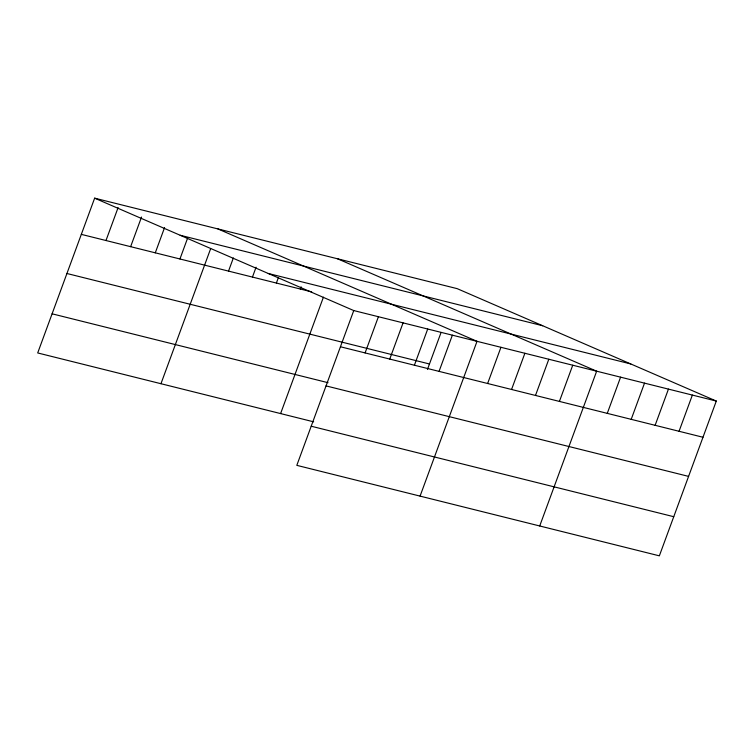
<?xml version="1.0" encoding="UTF-8"?>
<svg xmlns="http://www.w3.org/2000/svg" width="754" height="754" viewBox="0 0 754 754"><rect width="100%" height="100%" fill="white"/><g stroke="black" fill="none" stroke-linecap="round" stroke-linejoin="round"><path stroke-width="1.13" d="M716.3 401.053L353.758 310.563L296.812 465.35L659.354 555.839L716.3 401.053L457.188 288.65L94.646 198.161L37.7 352.947L313.645 421.825M105.984 240.526L118.095 207.614M130.63 246.671L141.535 217.058M155.286 252.826L164.57 227.595M179.942 258.98L187.605 238.132M160.96 383.711L210.649 248.679M228.519 271.11L233.363 257.943M252.449 277.076L256.077 267.208M276.379 283.052L278.396 277.566M300.299 289.018L301.11 286.831M280.601 413.578L323.428 297.17M365.096 352.919L378.414 316.718M389.743 359.074L403.07 322.872M414.398 365.228L427.716 329.027M427.461 369.432L441.071 332.467M439.054 371.383L452.372 335.181M420.072 496.113L477.028 341.326L217.915 228.933M487.631 383.503L500.948 347.302M511.561 389.479L524.878 353.277M535.491 395.445L548.808 359.243M559.411 401.42L572.738 365.219M539.713 525.972L596.659 371.194L337.547 258.792M607.272 413.362L620.589 377.16M631.202 419.337L644.519 383.136M655.122 425.313L668.449 389.102M679.052 431.279L692.37 395.077M180.159 235.257L542.691 325.747M268.254 273.476L630.796 363.956M81.328 234.371L311.694 291.864M66.936 273.504L429.469 363.984M340.44 346.765L702.982 437.254M52.101 313.815L328.037 382.693M326.039 385.897L688.581 476.387M311.214 426.217L673.746 516.707M94.646 198.161L353.758 310.563"/></g></svg>
